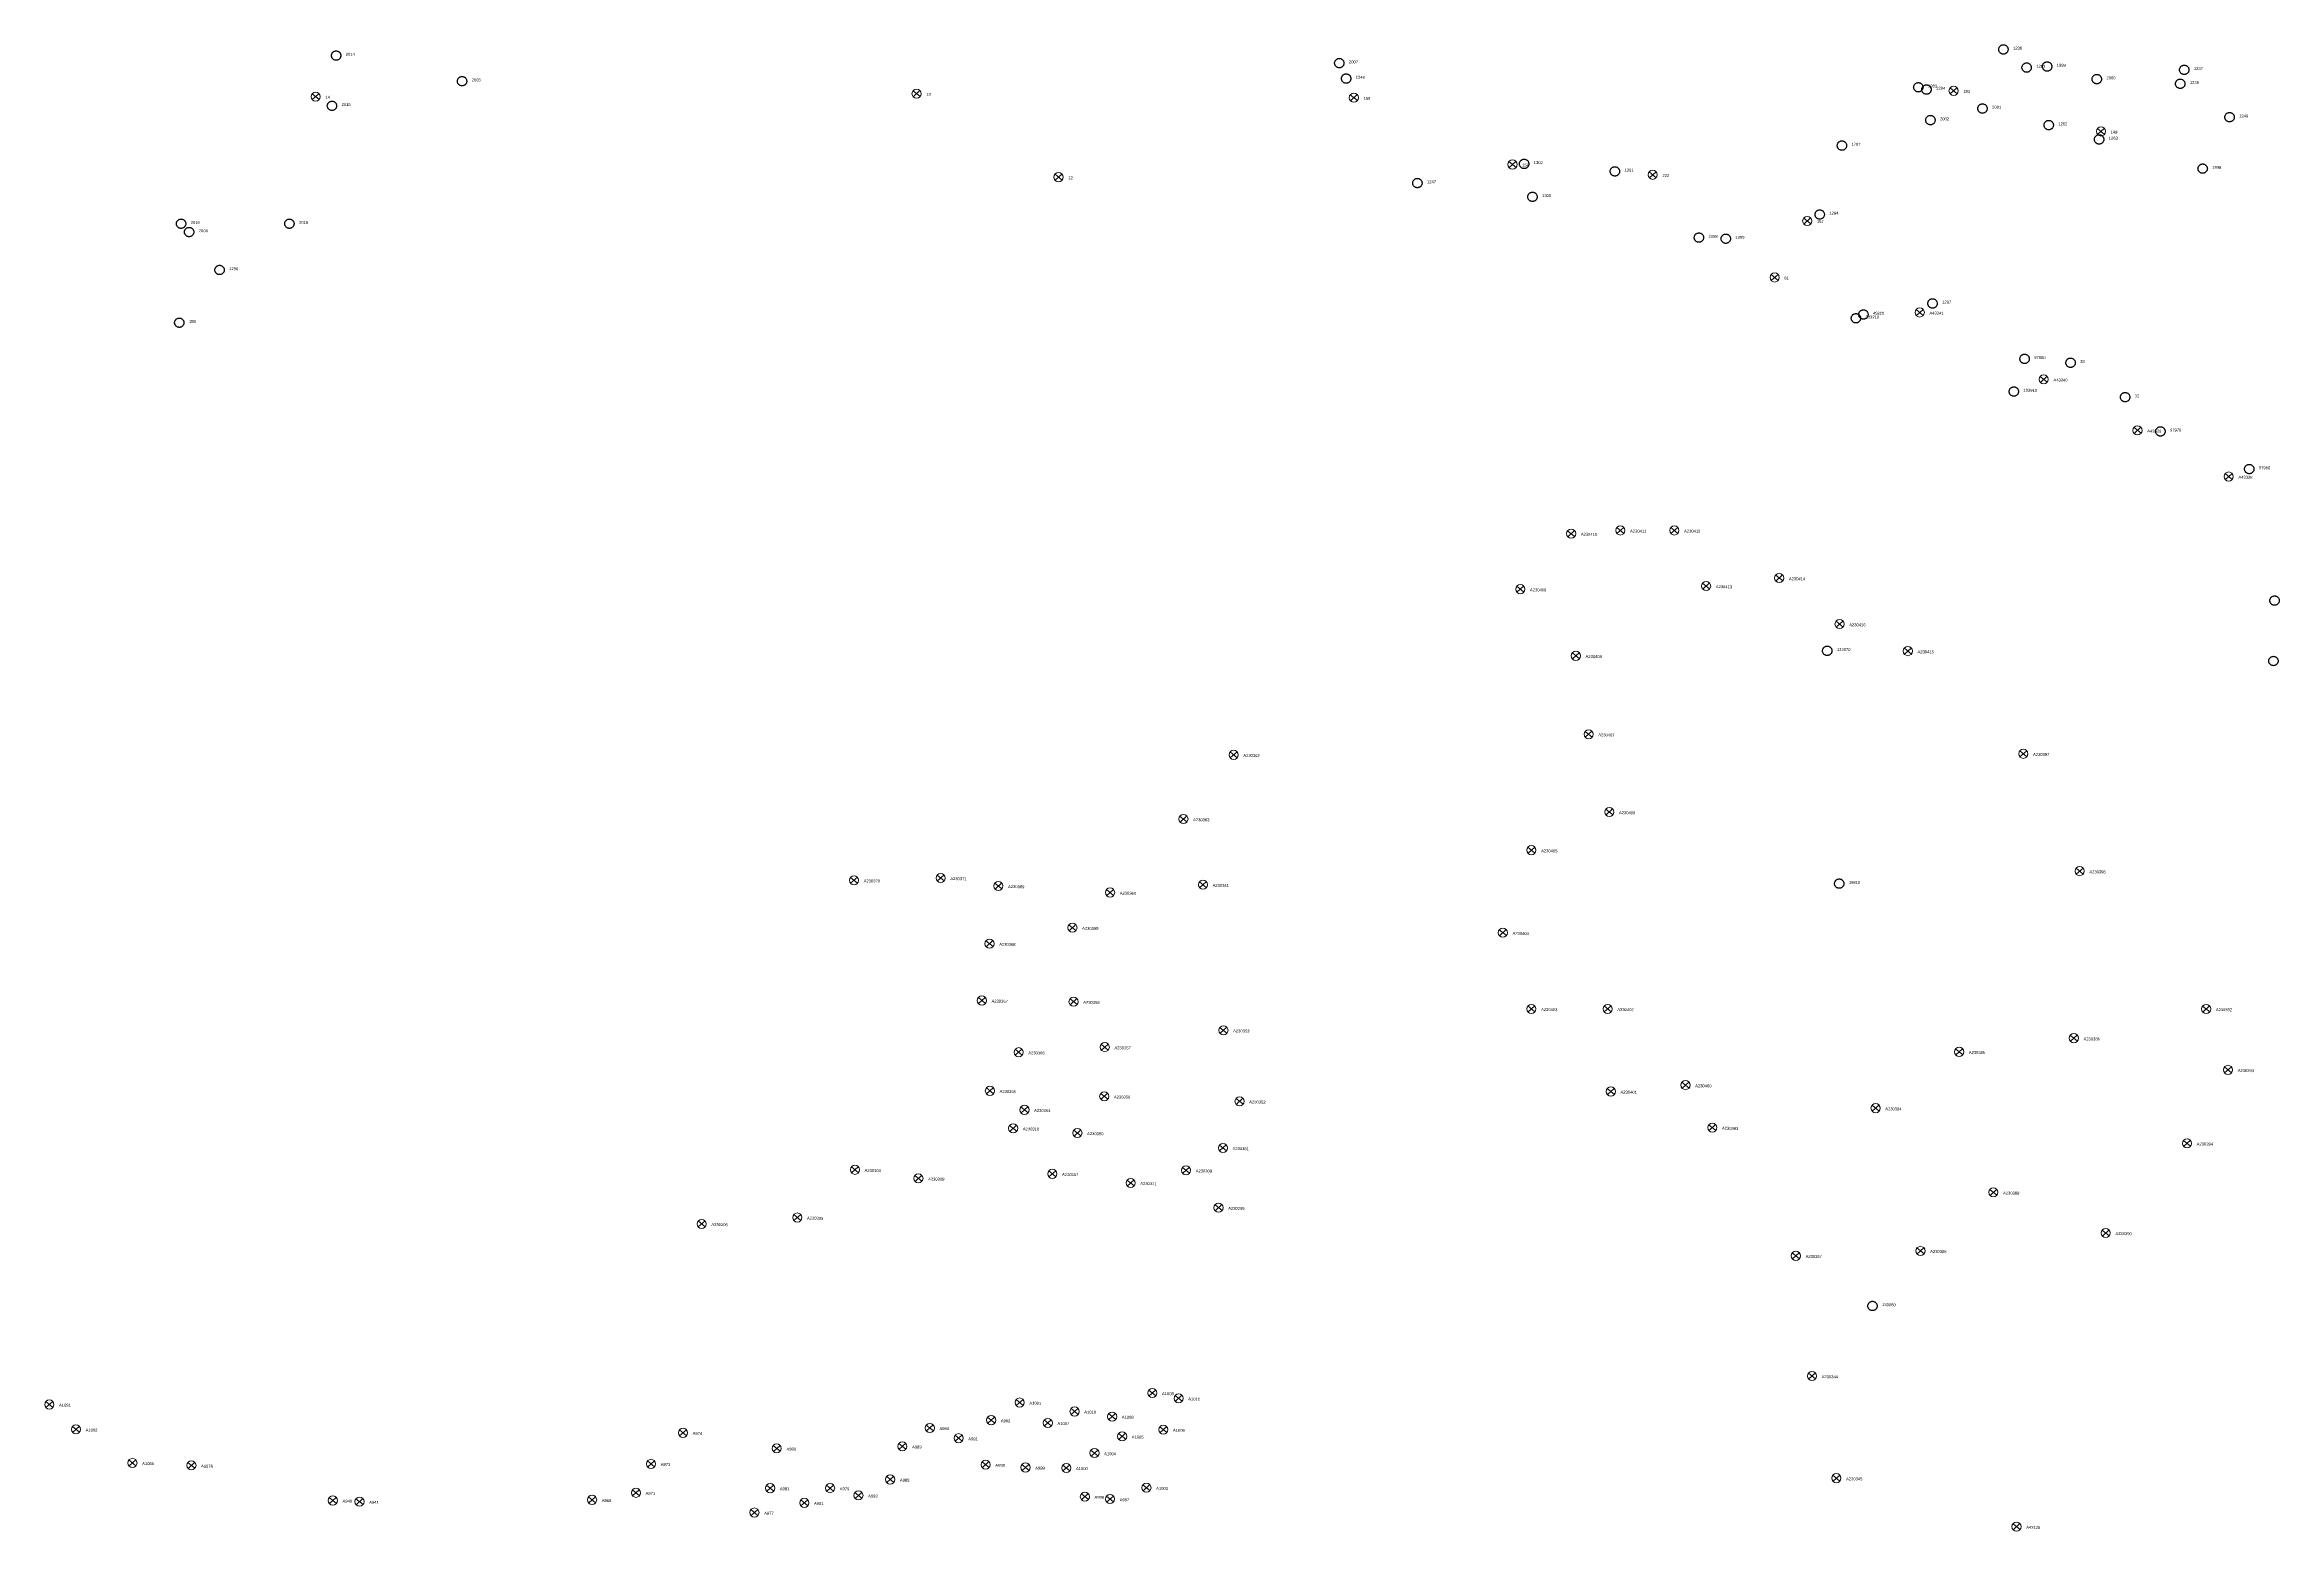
# Model space of a CAD drawing. Header units: millimetres. Extents: x 676447 to 689606, y 7455628 to 7463967.
# Drawn here: x 684856 to 685392, y 7457530 to 7457887 of the extents above; entities that cross this region are included whole.
import ezdxf

# ---------------------------------------------------------------- set-up
doc = ezdxf.new("R2010")
doc.units = ezdxf.units.MM
doc.header["$LTSCALE"] = 0.1
doc.header["$MEASUREMENT"] = 0
doc.linetypes.add('PHANTOM2', pattern=[1.25, 0.625, -0.125, 0.125, -0.125, 0.125, -0.125])
doc.layers.add('10.4-Postes', color=1, linetype='Continuous', lineweight=0)
for name, color, linetype in [('Caixas Subterrâneas', 5, 'Continuous'), ('LEGENDAS_INFRAESTRUTURAS', 7, 'Continuous'), ('NOS_DE_INFRAESTRUTURA', 7, 'Continuous')]:
    doc.layers.add(name, color=color, linetype=linetype)
doc.styles.get("Standard").update_dxf_attribs({"font": 'arial.ttf'})

# ---------------------------------------------------------------- blocks, each defined once
blk = doc.blocks.new('MHMZ')
at = {"linetype": 'PHANTOM2'}
blk.add_circle((0, 0), 0.0000101, dxfattribs=at)
blk = doc.blocks.new('PTPT')
at = {"layer": '10.4-Postes', "color": 1, "linetype": 'PHANTOM2'}
for points in [[(-0.0000079, 0.0000104), (0.0000075, -0.000002)], [(0.000007, 0.0000109), (-0.0000074, -0.0000025)]]:
    blk.add_lwpolyline(points, dxfattribs=at)
at = {"layer": '10.4-Postes', "color": 1}
blk.add_circle((-0.0000002, 0.0000042), 0.00000987, dxfattribs=at)

msp = doc.modelspace()

# ---------------------------------------------------------------- block references
at = {"layer": 'Caixas Subterrâneas', "color": 40}
for p, xscale, yscale, zscale, rotation in [((684925.63, 7457884.27), 111319.4907932736, 111319.4907932736, 111319.4907932736, 359.2956048802912), ((685166.64, 7457882.46), 111319.4907932736, 111319.4907932736, 111319.4907932736, 359.2946869022492), ((685326.18, 7457885.75), 111319.4907932735, 111319.4907932735, 111319.4907932735, 359.2940806142988), ((684955.88, 7457878.12), 111319.4907932736, 111319.4907932736, 111319.4907932736, 359.2954878364826), ((685168.28, 7457878.75), 111319.4907932736, 111319.4907932736, 111319.4907932736, 359.2946794897033), ((685331.77, 7457881.39), 111319.4907932736, 111319.4907932736, 111319.4907932736, 359.2940579725407), ((685336.69, 7457881.64), 111319.4907932735, 111319.4907932735, 111319.4907932735, 359.2940393338782), ((685348.62, 7457878.62), 111319.4907932736, 111319.4907932736, 111319.4907932736, 359.2939929653279), ((685368.67, 7457877.5), 111319.4907932736, 111319.4907932736, 111319.4907932736, 359.2939163247482), ((685369.63, 7457880.85), 111319.4907932736, 111319.4907932736, 111319.4907932736, 359.2939136788466), ((684924.63, 7457872.2), 111319.4907932736, 111319.4907932736, 111319.4907932736, 359.2956049418448), ((685305.75, 7457876.66), 111319.4907932736, 111319.4907932736, 111319.4907932736, 359.2941555635508), ((685307.7, 7457876.11), 111319.4907932736, 111319.4907932736, 111319.4907932736, 359.2941479800139), ((685321.16, 7457871.55), 111319.4907932736, 111319.4907932736, 111319.4907932736, 359.2940953322641), ((685308.65, 7457868.77), 111319.4907932735, 111319.4907932735, 111319.4907932735, 359.2941420991218), ((685337.07, 7457867.57), 111319.4907932735, 111319.4907932735, 111319.4907932735, 359.2940335486791), ((685380.52, 7457869.47), 111319.4907932736, 111319.4907932736, 111319.4907932736, 359.2938687369418), ((685287.39, 7457862.65), 111319.4907932736, 111319.4907932736, 111319.4907932736, 359.2942211107249), ((685349.18, 7457864.13), 111319.4907932736, 111319.4907932736, 111319.4907932736, 359.2939863514251), ((685211.04, 7457858.25), 111319.4907932735, 111319.4907932735, 111319.4907932735, 359.2945103720425), ((685232.84, 7457856.45), 111319.4907932736, 111319.4907932736, 111319.4907932736, 359.2944268639563), ((685374.06, 7457857.11), 111319.4907932736, 111319.4907932736, 111319.4907932736, 359.2938894767918), ((685185.39, 7457853.64), 111319.4907932735, 111319.4907932735, 111319.4907932735, 359.2946066038764), ((685213.04, 7457850.33), 111319.4907932736, 111319.4907932736, 111319.4907932736, 359.2945003199142), ((685282.05, 7457846.09), 111319.4907932736, 111319.4907932736, 111319.4907932736, 359.2942363317305), ((684888.38, 7457843.88), 111319.4907932736, 111319.4907932736, 111319.4907932736, 359.295734200965), ((684890.31, 7457841.88), 111319.4907932735, 111319.4907932735, 111319.4907932735, 359.2957262481088), ((684914.39, 7457843.88), 111319.4907932736, 111319.4907932736, 111319.4907932736, 359.2956351861772), ((685253.04, 7457840.54), 111319.4907932735, 111319.4907932735, 111319.4907932735, 359.2943450549061), ((685259.49, 7457840.28), 111319.4907932735, 111319.4907932735, 111319.4907932735, 359.2943203928961), ((684897.62, 7457832.76), 111319.4907932736, 111319.4907932736, 111319.4907932736, 359.2956955928602), ((685309.16, 7457824.72), 111319.4907932735, 111319.4907932735, 111319.4907932735, 359.2941265227922), ((684887.95, 7457820.09), 111319.4907932736, 111319.4907932736, 111319.4907932736, 359.2957285064513), ((685290.76, 7457821.16), 111319.4907932736, 111319.4907932736, 111319.4907932736, 359.2941954473068), ((685292.55, 7457822.06), 111319.4907932736, 111319.4907932736, 111319.4907932736, 359.2941889455588), ((685331.28, 7457811.4), 111319.4907932735, 111319.4907932735, 111319.4907932735, 359.2940381944458), ((685342.32, 7457810.47), 111319.4907932736, 111319.4907932736, 111319.4907932736, 359.2939958800476), ((685328.69, 7457803.55), 111319.4907932736, 111319.4907932736, 111319.4907932736, 359.2940456465624), ((685355.43, 7457802.2), 111319.4907932736, 111319.4907932736, 111319.4907932736, 359.2939434382478), ((685363.91, 7457793.97), 111319.4907932736, 111319.4907932736, 111319.4907932736, 359.2939086089294), ((685385.25, 7457784.93), 111319.4907932735, 111319.4907932735, 111319.4907932735, 359.2938245756338), ((685391.33, 7457753.32), 111319.4907932736, 111319.4907932736, 111319.4907932736, 359.2937916295), ((685283.86, 7457741.26), 111319.4907932735, 111319.4907932735, 111319.4907932735, 359.2941970206184), ((685391.06, 7457738.81), 111319.4907932736, 111319.4907932736, 111319.4907932736, 359.2937881680904), ((685286.74, 7457685.32), 111319.4907932736, 111319.4907932736, 111319.4907932736, 359.2941687646491), ((685294.73, 7457583.84), 111319.4907932736, 111319.4907932736, 111319.4907932736, 359.2941069453035)]:
    msp.add_blockref('MHMZ', p, dxfattribs=dict(at, xscale=xscale, yscale=yscale, zscale=zscale, rotation=rotation))
at = {"layer": 'NOS_DE_INFRAESTRUTURA', "color": 1}
for p, xscale, yscale, zscale, rotation in [((684920.73, 7457873.95), 111319.4907932736, 111319.4907932736, 111319.4907932736, 359.2956203290547), ((685065.09, 7457874.65), 111319.4907932735, 111319.4907932735, 111319.4907932735, 359.2950710164542), ((685170.15, 7457873.69), 111319.4907932736, 111319.4907932736, 111319.4907932736, 359.2946708158901), ((685314.23, 7457875.34), 111319.4907932736, 111319.4907932736, 111319.4907932736, 359.2941228865881), ((685349.63, 7457865.58), 111319.4907932735, 111319.4907932735, 111319.4907932735, 359.2939851088636), ((685208.27, 7457857.63), 111319.4907932736, 111319.4907932736, 111319.4907932736, 359.2945207603002), ((685241.96, 7457855.17), 111319.4907932736, 111319.4907932736, 111319.4907932736, 359.2943917319786), ((685099.2, 7457854.59), 111319.4907932735, 111319.4907932735, 111319.4907932735, 359.2949349897037), ((685279.07, 7457844.07), 111319.4907932736, 111319.4907932736, 111319.4907932736, 359.2942470640481), ((685271.24, 7457830.5), 111319.4907932736, 111319.4907932736, 111319.4907932736, 359.2942726589093), ((685306.11, 7457822.09), 111319.4907932736, 111319.4907932736, 111319.4907932736, 359.2941373066258), ((685335.89, 7457806.01), 111319.4907932736, 111319.4907932736, 111319.4907932736, 359.2940189738062), ((685358.43, 7457793.75), 111319.4907932735, 111319.4907932735, 111319.4907932735, 359.2939293801173), ((685380.34, 7457782.66), 111319.4907932736, 111319.4907932736, 111319.4907932736, 359.2938425555297), ((685234.18, 7457769.71), 111319.4907932736, 111319.4907932736, 111319.4907932736, 359.2943949523053), ((685247.15, 7457769.71), 111319.4907932736, 111319.4907932736, 111319.4907932736, 359.2943455599753), ((685222.35, 7457768.95), 111319.4907932736, 111319.4907932736, 111319.4907932736, 359.2944397505968), ((685210.13, 7457755.6), 111319.4907932736, 111319.4907932736, 111319.4907932736, 359.2944821107015), ((685254.78, 7457756.36), 111319.4907932735, 111319.4907932735, 111319.4907932735, 359.2943123777986), ((685272.34, 7457758.27), 111319.4907932736, 111319.4907932736, 111319.4907932736, 359.2942461422604), ((685286.84, 7457747.21), 111319.4907932735, 111319.4907932735, 111319.4907932735, 359.2941875179914), ((685223.49, 7457739.58), 111319.4907932735, 111319.4907932735, 111319.4907932735, 359.2944263127258), ((685303.25, 7457740.72), 111319.4907932736, 111319.4907932736, 111319.4907932736, 359.2941230451693), ((685141.27, 7457715.8), 111319.4907932735, 111319.4907932735, 111319.4907932735, 359.2947319473973), ((685226.55, 7457720.74), 111319.4907932736, 111319.4907932736, 111319.4907932736, 359.2944088482648), ((685330.99, 7457716.05), 111319.4907932736, 111319.4907932736, 111319.4907932736, 359.2940098212162), ((685129.21, 7457700.37), 111319.4907932735, 111319.4907932735, 111319.4907932735, 359.2947730958061), ((685231.51, 7457702.05), 111319.4907932736, 111319.4907932736, 111319.4907932736, 359.2943841842537), ((685212.81, 7457692.89), 111319.4907932735, 111319.4907932735, 111319.4907932735, 359.2944525395291), ((685050.07, 7457685.66), 111319.4907932736, 111319.4907932736, 111319.4907932736, 359.2950698483261), ((685070.88, 7457686.2), 111319.4907932736, 111319.4907932736, 111319.4907932736, 359.2949907787921), ((685084.75, 7457684.29), 111319.4907932736, 111319.4907932736, 111319.4907932736, 359.2949373774378), ((685133.89, 7457684.58), 111319.4907932736, 111319.4907932736, 111319.4907932736, 359.2947504070215), ((685344.53, 7457687.86), 111319.4907932736, 111319.4907932736, 111319.4907932736, 359.2939495397708), ((685111.59, 7457682.71), 111319.4907932736, 111319.4907932736, 111319.4907932736, 359.2948347341492), ((685102.54, 7457674.26), 111319.4907932735, 111319.4907932735, 111319.4907932735, 359.2948665742972), ((685205.94, 7457673.06), 111319.4907932736, 111319.4907932736, 111319.4907932736, 359.2944725580509), ((685082.62, 7457670.42), 111319.4907932736, 111319.4907932736, 111319.4907932736, 359.2949412195842), ((685080.78, 7457656.77), 111319.4907932736, 111319.4907932736, 111319.4907932736, 359.2949440171103), ((685102.81, 7457656.48), 111319.4907932736, 111319.4907932736, 111319.4907932736, 359.2948600362276), ((685212.81, 7457654.75), 111319.4907932736, 111319.4907932736, 111319.4907932736, 359.2944407482358), ((685231.13, 7457654.75), 111319.4907932736, 111319.4907932736, 111319.4907932736, 359.2943710143927), ((685374.91, 7457654.74), 111319.4907932736, 111319.4907932736, 111319.4907932736, 359.2938236465695), ((685138.82, 7457649.62), 111319.4907932736, 111319.4907932736, 111319.4907932736, 359.2947208556467), ((685343.13, 7457647.71), 111319.4907932735, 111319.4907932735, 111319.4907932735, 359.2939424540693), ((685089.61, 7457644.34), 111319.4907932736, 111319.4907932736, 111319.4907932736, 359.2949065370526), ((685110.31, 7457645.57), 111319.4907932736, 111319.4907932736, 111319.4907932736, 359.2948281376724), ((685315.57, 7457644.44), 111319.4907932736, 111319.4907932736, 111319.4907932736, 359.2940463506589), ((685082.71, 7457635.06), 111319.4907932736, 111319.4907932736, 111319.4907932736, 359.2949299375978), ((685231.89, 7457634.91), 111319.4907932736, 111319.4907932736, 111319.4907932736, 359.2943619766439), ((685249.83, 7457636.44), 111319.4907932736, 111319.4907932736, 111319.4907932736, 359.2942941667797), ((685380.17, 7457640.1), 111319.4907932736, 111319.4907932736, 111319.4907932736, 359.2937990797454), ((685091.02, 7457630.51), 111319.4907932735, 111319.4907932735, 111319.4907932735, 359.2948969319612), ((685110.18, 7457633.73), 111319.4907932736, 111319.4907932736, 111319.4907932736, 359.2948249581867), ((685142.69, 7457632.55), 111319.4907932735, 111319.4907932735, 111319.4907932735, 359.2947008492887), ((685295.49, 7457630.9), 111319.4907932736, 111319.4907932736, 111319.4907932736, 359.2941186217173), ((685088.3, 7457626.06), 111319.4907932736, 111319.4907932736, 111319.4907932736, 359.2949059032676), ((685103.74, 7457624.94), 111319.4907932735, 111319.4907932735, 111319.4907932735, 359.2948467664435), ((685256.26, 7457626.23), 111319.4907932736, 111319.4907932736, 111319.4907932736, 359.2942665392173), ((685138.7, 7457621.35), 111319.4907932736, 111319.4907932736, 111319.4907932736, 359.2947125792249), ((685370.32, 7457622.45), 111319.4907932736, 111319.4907932736, 111319.4907932736, 359.2938311342976), ((685050.28, 7457616.1), 111319.4907932736, 111319.4907932736, 111319.4907932736, 359.2950475474076), ((685065.54, 7457614.03), 111319.4907932736, 111319.4907932736, 111319.4907932736, 359.2949888162723), ((685097.71, 7457615.12), 111319.4907932736, 111319.4907932736, 111319.4907932736, 359.2948667075843), ((685129.84, 7457615.98), 111319.4907932736, 111319.4907932736, 111319.4907932736, 359.2947446291207), ((685116.52, 7457612.93), 111319.4907932736, 111319.4907932736, 111319.4907932736, 359.2947943966083), ((685323.8, 7457610.68), 111319.4907932735, 111319.4907932735, 111319.4907932735, 359.2940045924717), ((685013.47, 7457603.09), 111319.4907932736, 111319.4907932736, 111319.4907932736, 359.295183686393), ((685036.44, 7457604.62), 111319.4907932735, 111319.4907932735, 111319.4907932735, 359.2950966969321), ((685137.64, 7457606.98), 111319.4907932735, 111319.4907932735, 111319.4907932735, 359.2947121667095), ((685350.79, 7457600.92), 111319.4907932736, 111319.4907932736, 111319.4907932736, 359.2938988122833), ((685276.34, 7457595.42), 111319.4907932736, 111319.4907932736, 111319.4907932736, 359.2941805523245), ((685306.28, 7457596.61), 111319.4907932736, 111319.4907932736, 111319.4907932736, 359.2940669281468), ((685280.21, 7457566.54), 111319.4907932736, 111319.4907932736, 111319.4907932736, 359.2941568979792), ((685089.87, 7457560.17), 111319.4907932735, 111319.4907932735, 111319.4907932735, 359.2948795452957), ((685121.73, 7457562.46), 111319.4907932735, 111319.4907932735, 111319.4907932735, 359.2947589681483), ((685128.04, 7457561.18), 111319.4907932735, 111319.4907932735, 111319.4907932735, 359.2947345540725), ((684856.74, 7457559.7), 111319.4907932736, 111319.4907932736, 111319.4907932736, 359.2957669768907), ((685083.02, 7457555.93), 111319.4907932735, 111319.4907932735, 111319.4907932735, 359.2949043259406), ((685096.62, 7457555.28), 111319.4907932735, 111319.4907932735, 111319.4907932735, 359.2948523579701), ((685103.05, 7457558.02), 111319.4907932736, 111319.4907932736, 111319.4907932736, 359.2948287091974), ((685112.08, 7457556.8), 111319.4907932735, 111319.4907932735, 111319.4907932735, 359.2947939694056), ((684863.14, 7457553.72), 111319.4907932736, 111319.4907932736, 111319.4907932736, 359.2957407554637), ((685008.98, 7457552.9), 111319.4907932736, 111319.4907932736, 111319.4907932736, 359.2951852879871), ((685031.5, 7457549.15), 111319.4907932736, 111319.4907932736, 111319.4907932736, 359.2950983983365), ((685061.68, 7457549.64), 111319.4907932736, 111319.4907932736, 111319.4907932736, 359.2949836394183), ((685068.28, 7457554.07), 111319.4907932736, 111319.4907932736, 111319.4907932736, 359.2949598858122), ((685075.19, 7457551.6), 111319.4907932736, 111319.4907932736, 111319.4907932736, 359.2949328217306), ((685114.48, 7457552.04), 111319.4907932736, 111319.4907932736, 111319.4907932736, 359.2947833645677), ((685124.37, 7457553.66), 111319.4907932736, 111319.4907932736, 111319.4907932736, 359.2947462164161), ((684876.71, 7457545.67), 111319.4907932735, 111319.4907932735, 111319.4907932735, 359.2956866099676), ((684890.88, 7457545.07), 111319.4907932736, 111319.4907932736, 111319.4907932736, 359.2956324975156), ((685001.31, 7457545.43), 111319.4907932736, 111319.4907932736, 111319.4907932736, 359.2952121548477), ((685081.68, 7457545.24), 111319.4907932736, 111319.4907932736, 111319.4907932736, 359.2949061135279), ((685091.27, 7457544.57), 111319.4907932735, 111319.4907932735, 111319.4907932735, 359.2948694286616), ((685101.07, 7457544.46), 111319.4907932736, 111319.4907932736, 111319.4907932736, 359.2948320674153), ((685107.83, 7457548.03), 111319.4907932736, 111319.4907932736, 111319.4907932736, 359.2948074426571), ((684997.67, 7457538.49), 111319.4907932736, 111319.4907932736, 111319.4907932736, 359.2952238730232), ((685029.92, 7457539.6), 111319.4907932736, 111319.4907932736, 111319.4907932736, 359.2951014475317), ((685044.32, 7457539.61), 111319.4907932736, 111319.4907932736, 111319.4907932736, 359.2950466252951), ((685058.76, 7457541.67), 111319.4907932736, 111319.4907932736, 111319.4907932736, 359.2949923061472), ((685120.32, 7457539.71), 111319.4907932736, 111319.4907932736, 111319.4907932736, 359.2947573011808), ((685286.08, 7457542.01), 111319.4907932736, 111319.4907932736, 111319.4907932736, 359.294126954024), ((684924.85, 7457536.63), 111319.4907932736, 111319.4907932736, 111319.4907932736, 359.2955005513299), ((684931.26, 7457536.36), 111319.4907932735, 111319.4907932735, 111319.4907932735, 359.2954760744458), ((684987.14, 7457536.79), 111319.4907932736, 111319.4907932736, 111319.4907932736, 359.295263443899), ((685026.14, 7457533.74), 111319.4907932736, 111319.4907932736, 111319.4907932736, 359.2951140412468), ((685038.13, 7457536.07), 111319.4907932735, 111319.4907932735, 111319.4907932735, 359.295069115872), ((685051.13, 7457537.86), 111319.4907932736, 111319.4907932736, 111319.4907932736, 359.2950201764554), ((685105.53, 7457537.55), 111319.4907932736, 111319.4907932736, 111319.4907932736, 359.294812967629), ((685111.57, 7457536.98), 111319.4907932736, 111319.4907932736, 111319.4907932736, 359.294789795857), ((685329.36, 7457530.35), 111319.4907932735, 111319.4907932735, 111319.4907932735, 359.2939585654282)]:
    msp.add_blockref('PTPT', p, dxfattribs=dict(at, xscale=xscale, yscale=yscale, zscale=zscale, rotation=rotation))

# ---------------------------------------------------------------- texts
at = {"layer": 'LEGENDAS_INFRAESTRUTURAS', "color": 5}
for s, rotation, p in [('2014', 359.2956, (684927.94, 7457884.24)), ('1238', 359.2941, (685328.49, 7457885.72)), ('2003', 359.2955, (684958.18, 7457878.09)), ('2007', 359.2947, (685168.95, 7457882.43)), ('1248', 359.2947, (685170.59, 7457878.72)), ('1282', 359.294, (685334.08, 7457881.37)), ('1999', 359.294, (685339, 7457881.61)), ('2000', 359.294, (685350.93, 7457878.6)), ('1236', 359.2939, (685370.98, 7457877.47)), ('1237', 359.2939, (685371.94, 7457880.82)), ('2015', 359.2956, (684926.94, 7457872.17)), ('1283', 359.2941, (685308.06, 7457876.64)), ('1284', 359.2941, (685310.01, 7457876.08)), ('2002', 359.2941, (685310.96, 7457868.74)), ('2001', 359.2941, (685323.47, 7457871.53)), ('1262', 359.294, (685339.37, 7457867.54)), ('1249', 359.2939, (685382.83, 7457869.44)), ('1787', 359.2942, (685289.7, 7457862.62)), ('1263', 359.294, (685351.49, 7457864.1)), ('1302', 359.2945, (685213.35, 7457858.22)), ('1301', 359.2944, (685235.15, 7457856.42)), ('1998', 359.2939, (685376.37, 7457857.08)), ('1247', 359.2946, (685187.7, 7457853.61)), ('1300', 359.2945, (685215.35, 7457850.3)), ('1294', 359.2942, (685284.36, 7457846.06)), ('2016', 359.2957, (684890.69, 7457843.85)), ('2004', 359.2957, (684892.62, 7457841.85)), ('2019', 359.2956, (684916.7, 7457843.86)), ('2058', 359.2943, (685255.35, 7457840.51)), ('1299', 359.2943, (685261.8, 7457840.26)), ('1296', 359.2957, (684899.93, 7457832.73)), ('1297', 359.2941, (685311.47, 7457824.69)), ('188', 359.2957, (684890.26, 7457820.06)), ('133210', 359.2942, (685293.07, 7457821.13)), ('49210', 359.2942, (685294.85, 7457822.04)), ('97980', 359.294, (685333.59, 7457811.37)), ('33', 359.294, (685344.63, 7457810.44)), ('103910', 359.294, (685330.99, 7457803.52)), ('32', 359.2939, (685357.73, 7457802.17)), ('97970', 359.2939, (685366.21, 7457793.94)), ('97960', 359.2938, (685387.56, 7457784.9)), ('133070', 359.2942, (685286.17, 7457741.24)), ('16810', 359.2942, (685289.05, 7457685.29)), ('133060', 359.2941, (685297.04, 7457583.81))]:
    msp.add_text(s, height=0.7, rotation=rotation, dxfattribs=at).set_placement(p)
at = {"layer": 'LEGENDAS_INFRAESTRUTURAS', "color": 1}
for s, rotation, p in [('14', 359.2956, (684923.04, 7457873.92)), ('13', 359.2951, (685067.4, 7457874.62)), ('159', 359.2947, (685172.46, 7457873.66)), ('183', 359.2941, (685316.54, 7457875.32)), ('149', 359.294, (685351.94, 7457865.55)), ('158', 359.2945, (685210.57, 7457857.6)), ('12', 359.2949, (685101.51, 7457854.56)), ('222', 359.2944, (685244.27, 7457855.14)), ('157', 359.2942, (685281.37, 7457844.04)), ('81', 359.2943, (685273.55, 7457830.47)), ('A43341', 359.2941, (685308.42, 7457822.06)), ('A43340', 359.294, (685338.2, 7457805.98)), ('A43339', 359.2939, (685360.74, 7457793.72)), ('A43338', 359.2938, (685382.65, 7457782.63)), ('A230410', 359.2944, (685224.66, 7457768.92)), ('A230411', 359.2944, (685236.49, 7457769.68)), ('A230412', 359.2943, (685249.46, 7457769.68)), ('A230409', 359.2945, (685212.44, 7457755.57)), ('A230413', 359.2943, (685257.09, 7457756.33)), ('A230414', 359.2942, (685274.65, 7457758.24)), ('A230416', 359.2942, (685289.15, 7457747.18)), ('A230408', 359.2944, (685225.8, 7457739.55)), ('A230415', 359.2941, (685305.56, 7457740.69)), ('A230407', 359.2944, (685228.86, 7457720.71)), ('A230362', 359.2947, (685143.58, 7457715.77)), ('A230397', 359.294, (685333.3, 7457716.02)), ('A230363', 359.2948, (685131.52, 7457700.34)), ('A230406', 359.2944, (685233.82, 7457702.02)), ('A230405', 359.2944, (685215.12, 7457692.87)), ('A230370', 359.2951, (685052.38, 7457685.64)), ('A230371', 359.295, (685073.19, 7457686.17)), ('A230369', 359.2949, (685087.06, 7457684.26)), ('A230361', 359.2947, (685136.2, 7457684.55)), ('A230398', 359.2939, (685346.84, 7457687.83)), ('A230360', 359.2948, (685113.9, 7457682.68)), ('A230359', 359.2949, (685104.85, 7457674.24)), ('A230368', 359.2949, (685084.93, 7457670.39)), ('A230404', 359.2945, (685208.25, 7457673.03)), ('A230367', 359.2949, (685083.09, 7457656.74)), ('A230358', 359.2949, (685105.12, 7457656.45)), ('A230403', 359.2944, (685215.12, 7457654.72)), ('A230402', 359.2944, (685233.44, 7457654.72)), ('A230392', 359.2938, (685377.22, 7457654.71)), ('A230353', 359.2947, (685141.13, 7457649.59)), ('A230386', 359.2939, (685345.44, 7457647.68)), ('A230366', 359.2949, (685091.92, 7457644.31)), ('A230357', 359.2948, (685112.62, 7457645.54)), ('A230385', 359.294, (685317.88, 7457644.41)), ('A230400', 359.2943, (685252.14, 7457636.41)), ('A230393', 359.2938, (685382.48, 7457640.07)), ('A230365', 359.2949, (685085.02, 7457635.03)), ('A230364', 359.2949, (685093.32, 7457630.48)), ('A230356', 359.2948, (685112.49, 7457633.7)), ('A230352', 359.2947, (685145, 7457632.52)), ('A230401', 359.2944, (685234.2, 7457634.88)), ('A230384', 359.2941, (685297.8, 7457630.87)), ('A230310', 359.2949, (685090.61, 7457626.03)), ('A230383', 359.2943, (685258.57, 7457626.2)), ('A230350', 359.2948, (685106.05, 7457624.91)), ('A230351', 359.2947, (685141.01, 7457621.32)), ('A230394', 359.2938, (685372.63, 7457622.42)), ('A230304', 359.295, (685052.59, 7457616.07)), ('A230307', 359.2949, (685100.02, 7457615.09)), ('A230308', 359.2947, (685132.15, 7457615.95)), ('A230309', 359.295, (685067.85, 7457614)), ('A230311', 359.2948, (685118.83, 7457612.91)), ('A230389', 359.294, (685326.11, 7457610.65)), ('A230305', 359.2951, (685038.75, 7457604.6)), ('A230299', 359.2947, (685139.95, 7457606.95)), ('A230306', 359.2952, (685015.78, 7457603.06)), ('A230390', 359.2939, (685353.1, 7457600.89)), ('A230387', 359.2942, (685278.65, 7457595.39)), ('A230388', 359.2941, (685308.59, 7457596.59)), ('A230344', 359.2941, (685282.52, 7457566.51)), ('A1008', 359.2948, (685124.04, 7457562.43)), ('A1011', 359.2947, (685130.35, 7457561.16)), ('A1091', 359.2958, (684859.05, 7457559.68)), ('A992', 359.2949, (685085.33, 7457555.9)), ('A1001', 359.2949, (685092.18, 7457560.14)), ('A1007', 359.2948, (685098.93, 7457555.25)), ('A1010', 359.2948, (685105.36, 7457557.99)), ('A1009', 359.2948, (685114.39, 7457556.78)), ('A1092', 359.2957, (684865.45, 7457553.69)), ('A974', 359.2952, (685011.29, 7457552.87)), ('A990', 359.295, (685070.59, 7457554.04)), ('A991', 359.2949, (685077.49, 7457551.57)), ('A1005', 359.2948, (685116.79, 7457552.01)), ('A1006', 359.2947, (685126.68, 7457553.63)), ('A1085', 359.2957, (684879.02, 7457545.64)), ('A1076', 359.2956, (684893.18, 7457545.04)), ('A973', 359.2952, (685003.62, 7457545.41)), ('A980', 359.2951, (685033.81, 7457549.12)), ('A989', 359.295, (685063.99, 7457549.61)), ('A998', 359.2949, (685083.99, 7457545.21)), ('A999', 359.2949, (685093.58, 7457544.54)), ('A1004', 359.2948, (685110.14, 7457548)), ('A983', 359.2951, (685032.23, 7457539.58)), ('A979', 359.295, (685046.63, 7457539.59)), ('A988', 359.295, (685061.07, 7457541.65)), ('A1000', 359.2948, (685103.38, 7457544.43)), ('A1003', 359.2947, (685122.63, 7457539.69)), ('A230345', 359.2941, (685288.39, 7457541.98)), ('A940', 359.2955, (684927.16, 7457536.6)), ('A941', 359.2955, (684933.57, 7457536.33)), ('A968', 359.2953, (684989.45, 7457536.76)), ('A971', 359.2952, (684999.98, 7457538.46)), ('A981', 359.2951, (685040.44, 7457536.04)), ('A993', 359.295, (685053.44, 7457537.83)), ('A996', 359.2948, (685107.84, 7457537.52)), ('A997', 359.2948, (685113.88, 7457536.95)), ('A977', 359.2951, (685028.45, 7457533.71)), ('A43126', 359.2939, (685331.67, 7457530.32))]:
    msp.add_text(s, height=0.7, rotation=rotation, dxfattribs=at).set_placement(p)

doc.saveas('drawing.dxf')
